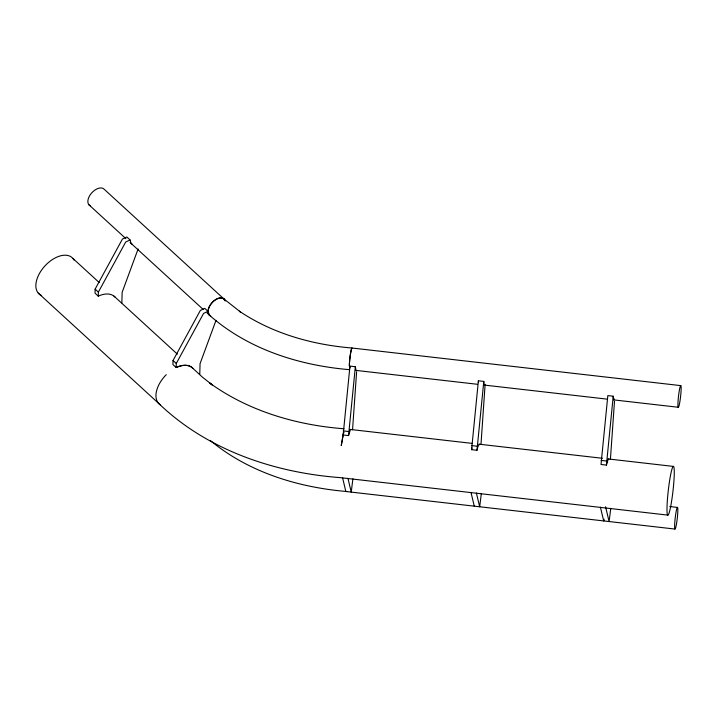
<?xml version="1.0" encoding="UTF-8"?>
<svg xmlns="http://www.w3.org/2000/svg" width="717" height="717" viewBox="0 0 717 717"><rect width="100%" height="100%" fill="white"/><g stroke="black" fill="none" stroke-linecap="round" stroke-linejoin="round"><path stroke-width="1.08" d="M349.95 367.964L349.959 366.109L355.345 366.728L355.964 370.169M478.391 382.654L478.391 380.799L483.787 381.417L484.1 385.056L607.227 399.145M608.823 459.023L608.15 459.463L606.412 465.091L601.025 464.482L607.828 395.605L613.223 396.223L613.537 399.862L614.2 398.751M352.549 429.806L356.618 371.729M480.982 444.495L485.113 384.393M610.418 459.301L614.496 401.224M132.466 244.452L131.121 243.43L130.055 239.935L126.81 236.96L122.428 239.066L95.128 289.121L95.02 293.181L98.265 296.157C103.517 293.71 110.642 292.437 115.087 297.098M98.265 296.157L98.372 292.097L125.681 242.041L130.055 239.935M121.863 302.87L122.15 292.285L138.112 248.942M210.377 315.821L209.032 314.808L207.966 311.312L204.721 308.337L200.339 310.443L173.039 360.499L172.931 364.559L176.176 367.525A24.548 14.501 -47.4 0 1 193.025 368.484L202.427 377.151L212.259 384.921L209.498 382.869C248.539 411.11 296.363 425.127 344.026 428.766M225.255 300.952A10.907 6.435 -47.5 0 0 212.546 302.18L210.69 304.34A10.907 6.435 -47.5 0 0 207.966 311.312L203.592 313.41L176.283 363.465L176.176 367.525C181.428 365.087 188.553 363.815 192.998 368.475M199.774 374.238L200.061 363.662L216.023 320.32M349.959 366.109L343.147 434.977L341.274 445.499L343.147 434.977A24.539 1.864 -84.5 0 1 343.712 432.163M343.837 432.306L343.147 434.977L348.543 435.595L355.345 366.728M479.386 444.217L477.898 446.727L476.975 450.285L471.589 449.667L478.391 380.799M476.975 450.285L483.787 381.417M606.412 465.091L613.223 396.223M352.907 478.822L351.231 492.104L347.942 478.32M481.34 493.52L479.664 506.802L476.384 493.009M610.776 508.326L609.109 521.609L605.56 506.749M604.117 519.198L603.714 520.99L600.425 507.197M348.543 435.595L350.281 429.967L350.954 429.528M471.589 449.667L472.046 447.892M349.627 369.676C299.097 365.473 247.786 349.161 209.319 315.077M346.956 491.539C298.039 487.417 248.414 472.243 210.251 440.426M680.836 385.629A10.907 1.049 -83.5 0 0 678.049 401.278A10.907 1.049 -83.5 0 0 679.743 402.434A10.907 1.049 -83.5 0 0 680.836 385.629L352.208 348.041A10.907 1.049 -83.5 0 0 349.43 363.689L349.349 366.037L349.421 363.689A10.907 1.129 -84.2 0 1 352.074 348.023C312.379 344.778 272.621 333.602 239.361 311.196L240.616 312.092L224.143 299.141M355.309 370.322L477.388 384.285M613.886 399.907L678.255 407.265M350.004 429.42L472.306 443.411M478.974 444.173L602.388 458.288M607.944 458.925L673.541 466.426A24.539 2.357 -83.5 0 1 671.094 504.23A24.539 2.357 -83.5 0 1 667.276 501.64A24.539 2.357 -83.5 0 1 673.541 466.426M343.264 430.917L348.65 431.535M471.696 445.607L477.092 446.225M601.133 460.422L606.528 461.031M669.741 506.534L677.52 507.43A10.907 1.049 -83.5 0 1 676.436 524.226A10.907 1.049 -83.5 0 1 674.742 523.078A10.907 1.049 -83.5 0 1 677.52 507.43M667.733 515.102L339.75 477.585C273.715 472.575 206.63 449.828 158.349 403.106M674.939 529.056L345.836 491.495L342.556 477.701M207.132 312.845L208.916 313.266M224.43 299.41L104.315 189.378A10.907 6.435 -47.5 0 0 91.462 193.187A10.907 6.435 -47.5 0 0 90.261 205.788M88.917 204.775L125.941 238.689M130.055 242.454L203.27 309.529M207.383 313.302L209.032 314.808M72.883 258.443L99.215 282.552M114.021 296.121L177.368 354.153M95.128 289.121L98.372 292.097M173.039 360.499L176.283 363.465M38.243 293.083L158.358 403.124M470.988 492.391L474.278 506.184M160.527 404.935A24.548 14.501 -47.4 0 1 166.263 374.677M225.013 300.674A10.907 6.462 -49.9 0 0 212.393 302.269L210.628 304.492A10.907 6.462 -49.9 0 0 210.69 316.054M41.272 295.368A24.539 14.483 -47.5 0 1 45.028 265.828A24.539 14.483 -47.5 0 1 73.968 260.038"/></g></svg>
